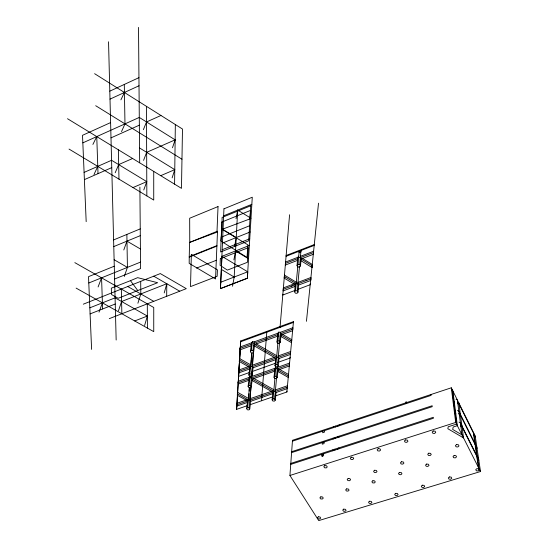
<?xml version="1.0" encoding="UTF-8"?>
<svg xmlns="http://www.w3.org/2000/svg" width="548" height="548" viewBox="0 0 548 548"><rect width="100%" height="100%" fill="white"/><g stroke="black" fill="none" stroke-linecap="round" stroke-linejoin="round"><path stroke-width="0.82" d="M166.681 296.297L166.784 283.734L121.588 301.51L118.45 310.826M174.586 184.149L175.339 124.54M338.808 448.846L338.822 447.88M339.007 437.14L339.02 436.201M339.198 425.755L339.212 424.844M337.486 449.271L337.506 448.312M337.698 437.564L337.719 436.626M337.911 426.18L337.924 425.269M334.89 450.114L334.91 449.148M335.143 438.4L335.164 437.462M335.383 427.008L335.403 426.097M332.828 450.778L332.855 449.812M333.109 439.064L333.129 438.126M333.383 427.673L333.403 426.762M323.669 453.737L323.615 455.381L321.82 455.957L321.882 454.313L323.012 454.936M324.08 442.01L324.026 443.606L322.258 444.188L322.313 442.592M324.478 430.612L324.423 432.167L322.676 432.742L322.738 431.187M216.919 245.614L189.245 256.663L189.176 263.341L215.549 278.973L217.501 231.16L189.567 242.435L189.238 257.128L216.905 246.093M232.537 286.234L234.188 277.035L237.681 210.076L250.998 218.268M247.614 402.369L236.661 406.164L236.962 403.28L247.155 399.739M246.614 408.657L247.634 400.992L237.305 395.252L237.606 392.354L248.682 398.526L247.47 407.671L246.614 408.657L247.326 409.781L248.908 409.925L249.765 408.938L250.758 401.28L250.052 400.156L250.984 386.443M251.751 375.188L251.559 377.956L252.279 379.113L251.285 386.676L250.409 387.696L248.806 387.546L248.08 386.388L248.956 385.374L250.169 376.339L249.306 377.353L238.257 381.264L237.955 384.175L249.08 380.244M249.833 368.92L238.613 372.921L238.921 369.996L249.361 366.263M248.833 374.99L249.861 367.475L239.291 361.488L239.599 358.556L250.929 364.989L249.71 373.955L248.833 374.99L249.566 376.168L251.183 376.312L252.059 375.277L253.06 367.77L252.333 366.591L253.313 352.22M251.374 345.72L239.969 349.871L240.277 346.925L251.601 342.795L252.491 341.733L254.114 341.884L277.877 333.211L278.795 332.136L280.432 332.287L292.899 327.738L292.776 329.17L280.288 333.718L281.008 334.944L291.652 341.151L291.776 339.712L281.816 333.896M247.066 405.753L236.606 409.37L238.127 383.504M238.175 382.696L240.716 340.952L293.461 321.628L293.392 322.464L240.586 341.801M238.127 384.812L236.606 409.37M238.229 383.12L238.675 375.51L238.544 376.373L249.655 372.428M238.723 374.668L240.716 340.952M238.606 375.414L240.373 346.733M300.845 260.656L312.031 267.499L312.113 266.136M312.031 267.499L312.291 264.458L301.88 258.081M297.037 265.622L298.023 264.417L298.722 256.149L297.742 257.348L297.037 265.622L297.783 266.986L299.53 267.143L300.516 265.938L299.77 264.574L300.448 256.306L313.641 251.217L313.559 252.553L300.331 257.649L298.612 257.498L299.181 251.203L299.071 252.546L300.879 251.847L300.989 250.505L300.331 257.649L301.078 259.005L313.388 254.272L313.47 252.923M310.271 283.912L310.216 284.72L297.667 289.44M299.537 266.157L297.879 283.754L298.612 285.063L310.702 280.508L310.791 279.131M310.702 280.508L310.956 277.473L297.989 282.378L297.297 290.837L298.037 292.159L297.064 293.317L295.351 293.166L294.612 291.844L295.262 284.227M249.319 387.559L248.491 400.013L247.634 400.992L236.743 404.773M250.114 375.716L249.97 377.812L251.559 377.956L274.897 369.708M251.607 353.392L250.731 366.448L249.861 367.475L238.702 371.462M248.682 398.526L249.018 393.574M249.182 391.08L249.436 387.333M250.929 364.989L251.279 359.796M251.368 358.495L251.717 353.261M251.813 374.263L251.895 373.024M249.765 408.938L249.045 407.815L251.005 387.477M251.265 383.71L251.347 382.442M251.285 386.676L250.559 385.518L252.005 372.791M252.059 375.277L251.327 374.099L252.532 365.132L253.416 352.09M253.505 350.775L253.594 349.453M289.919 475.479L292.495 440.284L451.299 387.799L475.198 435.941L480.507 471.533L318.737 520.6L289.919 475.479L455.71 422.446L451.299 387.799M261.739 397.471L262.691 385.73M262.581 386.409L263.547 374.517M263.437 375.175L264.348 363.961M264.307 363.756L265.294 351.549M265.191 352.159L266.198 339.726M266.088 340.37L266.869 331.369M261.547 400.746L261.855 396.779M298.037 292.159L298.653 284.535M300.516 265.938L301.119 258.485M274.897 378.394L273.788 391.231L272.911 392.224L250.052 400.156L248.491 400.013L237.387 393.841M275.891 366.317L275.685 368.715L277.288 368.859L289.467 364.55M277.925 342.493L276.658 357.186L275.76 358.228L252.333 366.591L250.731 366.448L239.373 360.009M280.014 327.677L289.591 214.754M275.007 396.094L286.885 391.991L286.96 391.121M294.612 291.844L295.584 290.68L296.297 282.22L284.46 275.082L284.316 276.452L296.18 283.597L297.879 283.754L310.874 278.85M290.132 357.2L290.063 358.056L277.863 362.392M276.589 377.264L275.363 391.375L276.062 392.512L275.308 400.15L274.418 401.143L272.829 400.999L272.123 399.862L272.911 392.224L252.114 380.518M277.5 366.359L277.288 368.859L277.994 370.03L288.399 375.969M279.549 342.644L278.274 357.33L278.98 358.522L278.24 366.002L277.329 367.05L275.699 366.9L274.98 365.708L275.76 358.228L253.765 345.589M297.817 265.999L296.18 283.597L295.221 284.755L283.227 289.282L283.371 287.899L294.591 283.665M286.885 391.991L293.461 321.628M275.308 400.15L274.603 399.006L275.514 389.888L287.474 385.73L287.214 388.648L276.062 392.512M277.877 333.211L276.966 342.007L277.692 343.24L279.35 343.391L280.275 342.308L281.008 334.944L292.632 330.718L292.748 329.286L292.022 329.554M277.247 377.565L277.994 370.03L289.33 366.023L289.591 363.084L277.432 367.393L276.535 376.387L277.247 377.565L276.343 378.593L274.733 378.449L274.014 377.271L274.945 368.27L275.836 367.249L274.918 376.243L274.014 377.271M280.275 342.308L279.542 341.068L280.432 332.287M278.24 366.002L277.521 364.804L278.418 355.878L290.673 351.494L290.413 354.446L278.98 358.522M276.343 378.593L276.514 376.921M276.966 342.007L277.891 340.925L278.795 332.136M282.85 294.221L282.768 295.043L295.317 290.324M283.234 289.529L283.09 290.913L295.146 286.371M274.98 365.708L275.891 364.66L276.809 355.727L256.176 343.856M272.123 399.862L273.014 398.862L273.938 389.744L253.779 378.373M306.448 321.313L318.518 203.192M313.388 254.272L313.559 252.553M285.426 263.725L285.282 265.081L297.55 260.362M251.601 342.795L250.374 351.631L251.121 352.85L252.758 352.994L253.656 351.932L254.649 344.528L253.916 343.322L277.733 334.65M248.08 386.388L249.306 377.353M253.656 351.932L252.916 350.713L254.114 341.884M250.374 351.631L251.272 350.562L252.491 341.733M236.661 406.164L236.88 404.671M237.305 395.252L237.524 393.765M238.613 372.921L238.839 371.455M239.291 361.488L239.51 360.029M239.969 349.871L240.195 348.425M405.883 403.143L406.164 401.458M233.893 259.923L235.551 250.936L248.539 258.745M234.585 246.422L236.25 237.551L223.043 229.544M236.017 218.707L237.681 210.076M164.222 292.94L166.784 283.734M144.597 325.498L147.364 316.059L115.08 297.838L89.845 307.818M137.904 303.229L140.802 293.954L140.692 281.371M172.134 177.867L174.771 169.647L139.548 147.96M172.469 147.768L175.148 139.85L139.288 117.43L82.837 142.864M124.3 276.452L127.431 267.39L126.862 234.434M123.786 249.977L126.978 241.134L140.411 248.984M99.017 312.161L102.408 302.845M143.754 189.964L146.782 181.641L111.566 160.29L84.091 172.394M98.099 286.96L101.558 277.836L102.62 308.976M143.569 160.372L146.652 152.337L175.148 139.85M143.377 129.677L146.522 121.957L160.961 115.484M115.203 172.743L118.669 164.599L132.602 158.495M121.519 131.609L124.978 123.875L124.3 84.44M93.996 174.517L97.77 166.366M120.903 99.866L124.437 92.475M92.9 144.446L96.756 136.589L98.017 173.648M479.26 469.965L478.089 470.972L476.383 470.814L475.739 469.643L476.876 468.636L478.616 468.793L479.26 469.965L477.603 458.751L476.966 457.587L478.616 468.793M109.799 91.16L138.945 77.658M110.004 99.126L139.014 85.762M110.607 122.588L82.515 135.308L86.18 221.645M110.997 137.87L139.35 125.17M84.399 179.621L111.758 167.626M132.972 187.567L146.782 181.641M160.715 175.668L174.771 169.647M130.458 280.665L137.637 277.658L157.632 282.706L118.156 298.29L111.497 294.529L111.319 288.159L130.458 280.665L137.774 290.55M113.6 239.928L140.24 228.886M113.772 246.579L140.302 235.647M223.646 215.802L251.847 204.301M114.272 266.205L88.516 276.651L91.605 349.384M88.79 282.987L140.528 262.102M114.601 279.014L140.583 268.582L139.884 187.108M221.234 237.154L249.6 225.769M222.454 243.059L250.162 231.996M83.31 304.181L160.304 273.575L186.293 288.659L109.278 318.648M222.159 249.724L249.751 238.77M221.871 256.341L249.34 245.483M196.54 268.082L216.33 260.273M90.098 313.901L115.238 304.01M220.741 282.241L247.744 271.787M297.742 257.348L285.563 262.04L285.426 263.396L297.626 258.697M134.685 320.95L147.364 316.059M291.461 286.179L292.214 285.892M305.99 280.692L306.798 280.384M240.058 348.37L251.402 344.233M278.453 335.876L254.649 344.528L276.658 357.186L278.274 357.33L290.55 352.946M252.532 365.132L274.486 357.282M253.06 367.77L275.706 359.687M252.094 371.558L275.391 363.276M251.758 376.483L274.945 368.27M238.038 382.737L249.107 378.826M274.747 371.174L252.279 379.113L273.788 391.231L275.363 391.375L287.337 387.162M250.244 398.663L272.37 390.977M250.758 401.28L272.863 393.615M250.285 404.643L272.637 396.916M292.427 441.195L431.125 395.396L431.036 394.498M291.659 451.689L432.16 405.739L432.256 406.664L291.591 452.627M290.803 463.416L433.324 417.309L433.42 418.261L290.728 464.382M298.023 264.417L299.77 264.574M295.584 290.68L297.297 290.837M277.891 340.925L279.542 341.068M251.272 350.562L252.916 350.713M275.891 364.66L277.521 364.804M249.71 373.955L251.327 374.099M274.918 376.243L276.535 376.387M248.956 385.374L250.559 385.518M273.014 398.862L274.603 399.006M247.47 407.671L249.045 407.815M321.82 455.957L322.95 456.58M76.117 288.104L153.741 331.636L153.741 307.49L74.823 262.636M277.802 371.455L288.262 377.421L288.522 374.496L278.788 368.934M127.753 286.515L153.741 301.332M114.107 259.718L127.431 267.39M153.735 276.185L179.73 291.214M290.926 340.822L291.632 341.233L291.515 342.678L280.09 336.02M460.505 425.138L461.943 425.988M460.628 426.104L462.074 426.947L478.829 460.313M458.957 413.5L460.375 414.336M459.08 414.432L460.505 415.274L477.061 448.422M458.991 422.083L460.402 422.919L478.685 459.334M460.443 425.063L461.916 425.933M221.303 269.397L234.188 277.035M457.464 410.466L458.854 411.295L476.918 447.476M457.457 402.191L458.854 403.02M457.573 403.095L458.977 403.931L475.342 436.866M458.895 413.418L460.347 414.281M455.977 399.177L457.354 399.999L461.998 434.893L452.669 429.427L453.189 427.029L457.354 425.693L452.881 390.984M457.395 402.109L458.827 402.965L463.526 437.921L447.819 428.714L448.237 426.755L456.559 424.118L452.114 389.443M295.221 284.755L284.179 278.11L284.316 276.74L285.008 277.158M69.041 149.077L153.735 200.061L153.728 171.408M67.493 118.711L181.477 188.361L182.484 129.04L94.612 73.685M301.078 259.005L312.202 265.814M95.701 105.716L181.97 159.228M455.71 422.446L480.507 471.533M455.032 412.219L455.82 413.788M453.552 400.67L454.326 402.225M108.538 41.778L116.162 340.013M118.354 149.789L118.984 179.141M121.327 289.07L121.855 313.751M138.514 27.4L139.672 162.818M146.453 106.346L146.843 195.917M147.309 303.839L147.412 328.088M191.362 254.347L190.505 286.604L217.152 276.288L217.433 269.842L191.362 254.347M220.317 258.697L220.111 265.369L227.406 270.109L247.401 262.307L248.285 247.662L220.317 258.697M218.036 206.569L216.974 232.188L189.766 242.36L189.67 218.241L218.036 206.569M221.878 222.05L220.604 251.97L248.696 240.825L250.525 210.418L221.878 222.05M223.947 208.836L220.467 288.584L247.381 278.274L247.785 271.842L221.954 256.348L220.467 288.584L247.347 278.226L252.279 197.225L223.947 208.836M314.285 244.586L314.237 245.374L286.056 256.293L286.138 255.505L314.285 244.586M250.806 205.747L249.854 218.953L222.098 229.338L220.769 240.908L247.025 257.444L247.949 244.874L222.098 229.338L222.077 217.453L250.806 205.747M324.806 465.601L323.8 466.601L324.56 467.766L326.245 467.924L327.286 466.923L326.526 465.759L324.806 465.601M351.268 457.203L350.227 458.224L350.973 459.402L352.679 459.56L353.748 458.539L353.001 457.361L351.268 457.203M320.847 496.824L319.868 497.783L320.614 498.892L322.265 499.043L323.279 498.091L322.532 496.974L320.847 496.824M378.168 448.661L377.099 449.696L377.825 450.888L379.545 451.045L380.648 450.018L379.915 448.819L378.168 448.661M348.179 478.452L347.158 479.438L347.898 480.582L349.569 480.733L350.624 479.753L349.884 478.603L348.179 478.452M346.658 488.864L345.651 489.837L346.384 490.967L348.049 491.118L349.09 490.152L348.357 489.022L346.658 488.864M318.313 516.819L317.347 517.75L318.087 518.826L319.71 518.977L320.71 518.052L319.97 516.97L318.313 516.819M405.499 439.907L404.397 440.962L405.116 442.174L406.842 442.332L407.979 441.284L407.26 440.071L405.499 439.907M374.613 470.246L373.565 471.246L374.284 472.41L375.976 472.561L377.051 471.568L376.332 470.403L374.613 470.246M372.887 480.726L371.852 481.713L372.572 482.85L374.243 483.007L375.318 482.028L374.599 480.884L372.887 480.726M343.712 509.14L342.719 510.078L343.445 511.174L345.082 511.325L346.103 510.387L345.384 509.291L343.712 509.14M433.297 431.002L432.16 432.071L432.858 433.304L434.605 433.461L435.77 432.399L435.071 431.166L433.297 431.002M401.499 461.772L400.417 462.793L401.122 463.964L402.828 464.122L403.938 463.108L403.232 461.93L401.499 461.772M399.554 472.403L398.485 473.404L399.184 474.561L400.876 474.719L401.972 473.725L401.273 472.561L399.554 472.403M369.523 501.242L368.503 502.194L369.208 503.304L370.859 503.454L371.914 502.509L371.202 501.393L369.523 501.242M428.817 453.189L427.707 454.224L428.392 455.415L430.112 455.573L431.255 454.545L430.564 453.347L428.817 453.189M426.618 464.06L425.522 465.074L426.207 466.252L427.906 466.403L429.043 465.396L428.351 464.218L426.618 464.06M395.718 493.337L394.67 494.303L395.368 495.426L397.026 495.577L398.108 494.618L397.416 493.488L395.718 493.337M456.559 444.551L455.422 445.599L456.094 446.812L457.827 446.969L458.998 445.928L458.327 444.716L456.559 444.551M454.141 455.498L453.011 456.525L453.682 457.717L455.402 457.875L456.566 456.847L455.895 455.655L454.141 455.498M422.35 485.206L421.268 486.186L421.946 487.33L423.625 487.48L424.734 486.501L424.056 485.364L422.35 485.206M449.401 476.945L448.298 477.938L448.956 479.096L450.648 479.253L451.792 478.26L451.127 477.103L449.401 476.945M477.459 457.772L476.822 456.607L475.219 445.716L475.849 446.873L477.459 457.772M475.705 445.928L475.075 444.764L473.513 434.174L474.143 435.331L475.705 445.928"/></g></svg>
